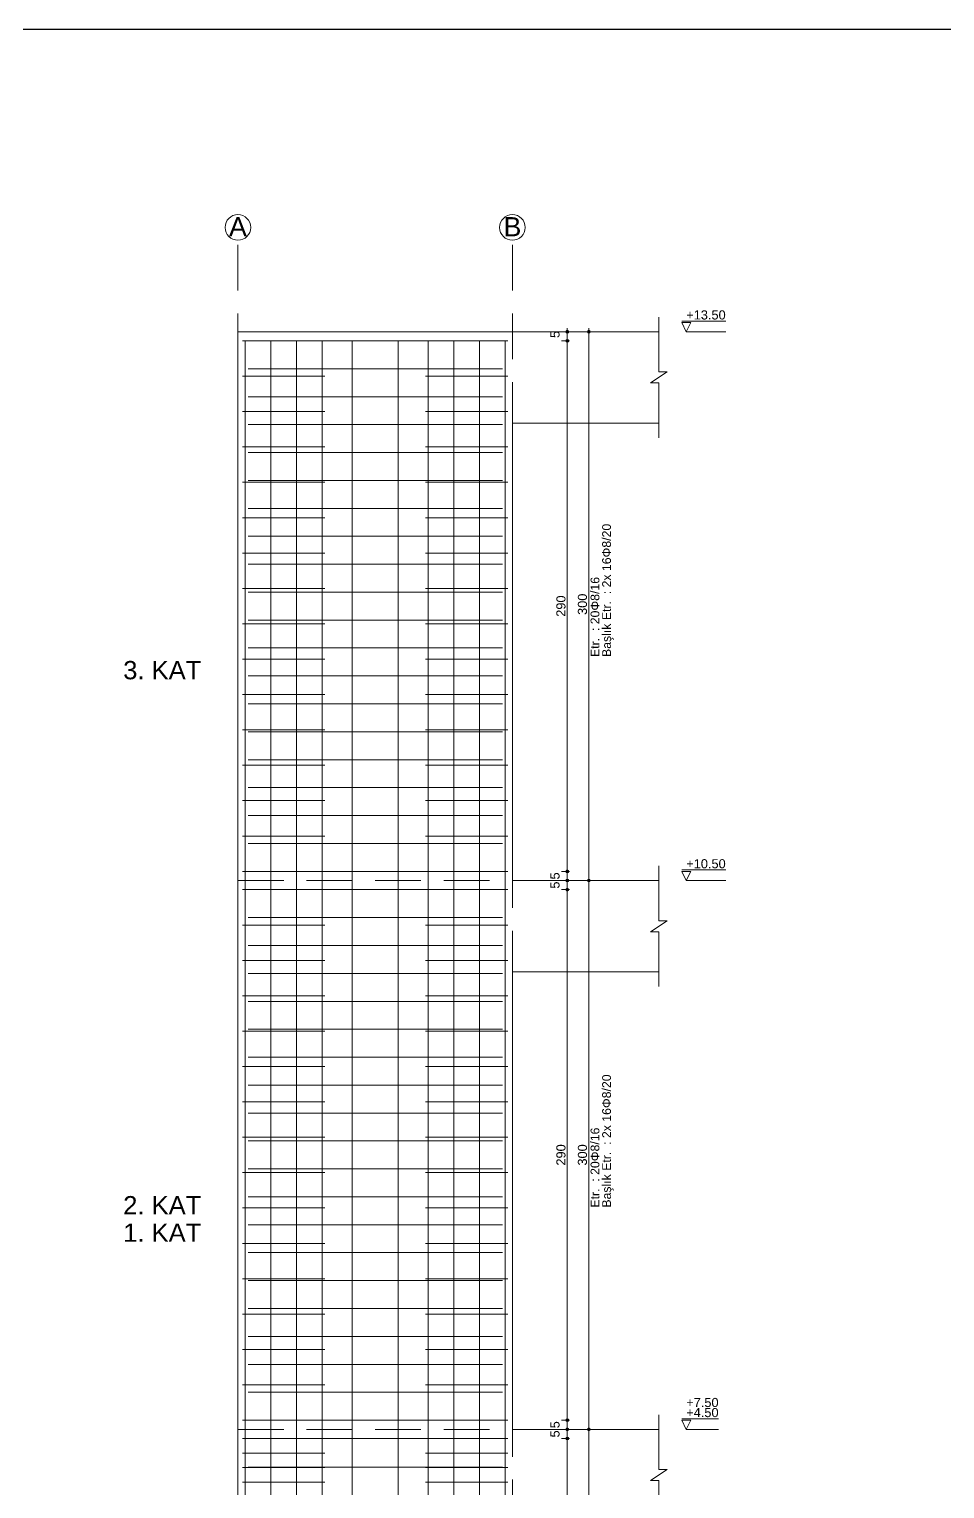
# Model space of a CAD drawing. Header units: millimetres. Extents: x 2232 to 85269, y -3593 to 5869.
# Drawn here: x 76219 to 76969, y -290 to 907 of the extents above; entities that cross this region are included whole.
import ezdxf

# ---------------------------------------------------------------- set-up
doc = ezdxf.new("R2010")
doc.units = ezdxf.units.MM
doc.linetypes.add('DASHED2', pattern=[37.5, 25, -12.5])
for name, color, linetype in [('Donatı Çizgisi', 7, 'Continuous'), ('Panel', 7, 'Continuous'), ('Standart', 7, 'Continuous'), ('Ölçülendirme', 7, 'Continuous')]:
    doc.layers.add(name, color=color, linetype=linetype)
doc.styles.add('arial_1_18', font='arial.ttf', dxfattribs={"height": 0.2})

# ---------------------------------------------------------------- blocks, each defined once
blk = doc.blocks.new('IDE824Entity7257')
at = {"layer": 'Donatı Çizgisi', "color": 1, "linetype": 'Continuous', "lineweight": 5}
for points in [[(8134.07, 1554.24), (8279.07, 1554.24)], [(8134.07, 1534.91), (8179.07, 1534.91)], [(8137.07, 1538.98), (8276.07, 1538.98)], [(8234.07, 1534.91), (8279.07, 1534.91)], [(8137.07, 1523.71), (8276.07, 1523.71)], [(8134.07, 1515.57), (8179.07, 1515.57)], [(8137.07, 1508.45), (8276.07, 1508.45)], [(8234.07, 1515.57), (8279.07, 1515.57)], [(8134.07, 1496.24), (8179.07, 1496.24)], [(8137.07, 1493.19), (8276.07, 1493.19)], [(8234.07, 1496.24), (8279.07, 1496.24)], [(8134.07, 1476.91), (8179.07, 1476.91)], [(8137.07, 1477.92), (8276.07, 1477.92)], [(8234.07, 1476.91), (8279.07, 1476.91)], [(8137.07, 1462.66), (8276.07, 1462.66)], [(8134.07, 1457.57), (8179.07, 1457.57)], [(8234.07, 1457.57), (8279.07, 1457.57)], [(8137.07, 1447.4), (8276.07, 1447.4)], [(8134.07, 1438.24), (8179.07, 1438.24)], [(8234.07, 1438.24), (8279.07, 1438.24)], [(8137.07, 1432.13), (8276.07, 1432.13)], [(8134.07, 1418.91), (8179.07, 1418.91)], [(8137.07, 1416.87), (8276.07, 1416.87)], [(8234.07, 1418.91), (8279.07, 1418.91)], [(8134.07, 1399.57), (8179.07, 1399.57)], [(8137.07, 1401.61), (8276.07, 1401.61)], [(8234.07, 1399.57), (8279.07, 1399.57)], [(8137.07, 1386.35), (8276.07, 1386.35)], [(8134.07, 1380.24), (8179.07, 1380.24)], [(8234.07, 1380.24), (8279.07, 1380.24)], [(8137.07, 1371.08), (8276.07, 1371.08)], [(8134.07, 1360.91), (8179.07, 1360.91)], [(8234.07, 1360.91), (8279.07, 1360.91)], [(8137.07, 1355.82), (8276.07, 1355.82)], [(8134.07, 1341.57), (8179.07, 1341.57)], [(8137.07, 1340.56), (8276.07, 1340.56)], [(8234.07, 1341.57), (8279.07, 1341.57)], [(8137.07, 1325.29), (8276.07, 1325.29)], [(8134.07, 1322.24), (8179.07, 1322.24)], [(8234.07, 1322.24), (8279.07, 1322.24)], [(8137.07, 1310.03), (8276.07, 1310.03)], [(8134.07, 1302.91), (8179.07, 1302.91)], [(8234.07, 1302.91), (8279.07, 1302.91)], [(8137.07, 1294.77), (8276.07, 1294.77)], [(8134.07, 1283.57), (8179.07, 1283.57)], [(8137.07, 1279.5), (8276.07, 1279.5)], [(8234.07, 1283.57), (8279.07, 1283.57)], [(8134.07, 1264.24), (8279.07, 1264.24)], [(8134.07, 1254.24), (8279.07, 1254.24)], [(8137.07, 1238.98), (8276.07, 1238.98)], [(8134.07, 1234.91), (8179.07, 1234.91)], [(8234.07, 1234.91), (8279.07, 1234.91)], [(8137.07, 1223.71), (8276.07, 1223.71)], [(8134.07, 1215.57), (8179.07, 1215.57)], [(8234.07, 1215.57), (8279.07, 1215.57)], [(8137.07, 1208.45), (8276.07, 1208.45)], [(8134.07, 1196.24), (8179.07, 1196.24)], [(8137.07, 1193.19), (8276.07, 1193.19)], [(8234.07, 1196.24), (8279.07, 1196.24)], [(8134.07, 1176.91), (8179.07, 1176.91)], [(8137.07, 1177.92), (8276.07, 1177.92)], [(8234.07, 1176.91), (8279.07, 1176.91)], [(8134.07, 1157.57), (8179.07, 1157.57)], [(8137.07, 1162.66), (8276.07, 1162.66)], [(8234.07, 1157.57), (8279.07, 1157.57)], [(8137.07, 1147.4), (8276.07, 1147.4)], [(8134.07, 1138.24), (8179.07, 1138.24)], [(8234.07, 1138.24), (8279.07, 1138.24)], [(8137.07, 1132.13), (8276.07, 1132.13)], [(8134.07, 1118.91), (8179.07, 1118.91)], [(8234.07, 1118.91), (8279.07, 1118.91)], [(8137.07, 1116.87), (8276.07, 1116.87)], [(8137.07, 1101.61), (8276.07, 1101.61)], [(8134.07, 1099.57), (8179.07, 1099.57)], [(8234.07, 1099.57), (8279.07, 1099.57)], [(8137.07, 1086.35), (8276.07, 1086.35)], [(8134.07, 1080.24), (8179.07, 1080.24)], [(8234.07, 1080.24), (8279.07, 1080.24)], [(8137.07, 1071.08), (8276.07, 1071.08)], [(8134.07, 1060.91), (8179.07, 1060.91)], [(8137.07, 1055.82), (8276.07, 1055.82)], [(8234.07, 1060.91), (8279.07, 1060.91)], [(8134.07, 1041.57), (8179.07, 1041.57)], [(8137.07, 1040.56), (8276.07, 1040.56)], [(8234.07, 1041.57), (8279.07, 1041.57)], [(8134.07, 1022.24), (8179.07, 1022.24)], [(8137.07, 1025.29), (8276.07, 1025.29)], [(8234.07, 1022.24), (8279.07, 1022.24)], [(8137.07, 1010.03), (8276.07, 1010.03)], [(8134.07, 1002.91), (8179.07, 1002.91)], [(8234.07, 1002.91), (8279.07, 1002.91)], [(8137.07, 994.77), (8276.07, 994.77)], [(8134.07, 983.57), (8179.07, 983.57)], [(8234.07, 983.57), (8279.07, 983.57)], [(8137.07, 979.5), (8276.07, 979.5)], [(8134.07, 964.24), (8279.07, 964.24)], [(8134.07, 954.24), (8279.07, 954.24)], [(8134.07, 946.28), (8179.07, 946.28)], [(8234.07, 946.28), (8279.07, 946.28)], [(8134.07, 938.32), (8179.07, 938.32)], [(8137.07, 938.64), (8276.07, 938.64)], [(8234.07, 938.32), (8279.07, 938.32)], [(8134.07, 930.36), (8179.07, 930.36)], [(8234.07, 930.36), (8279.07, 930.36)]]:
    blk.add_lwpolyline(points, dxfattribs=at)
at = {"layer": 'Donatı Çizgisi', "color": 5, "linetype": 'Continuous', "lineweight": 5}
for points in [[(8135.57, 199.24), (8135.57, 1554.24)], [(8135.57, 1554.24), (8154.17, 1554.24)], [(8149.57, 559.24), (8149.57, 1554.24)], [(8163.57, 559.24), (8163.57, 1554.24)], [(8177.57, 559.24), (8177.57, 1554.24)], [(8194.07, 559.24), (8194.07, 1554.24)], [(8219.07, 559.24), (8219.07, 1554.24)], [(8235.57, 199.24), (8235.57, 1554.24)], [(8249.57, 199.24), (8249.57, 1554.24)], [(8258.97, 1554.24), (8277.57, 1554.24)], [(8263.57, 199.24), (8263.57, 1554.24)], [(8277.57, 199.24), (8277.57, 1554.24)]]:
    blk.add_lwpolyline(points, dxfattribs=at)
at = {"layer": 'Panel', "color": 1, "linetype": 'Continuous', "lineweight": 5}
for points in [[(8361.57, 1537.24), (8361.57, 1567.24)], [(8131.57, 259.24), (8131.57, 1559.24)], [(8131.57, 1559.24), (8361.57, 1559.24)], [(8357.07, 1531.24), (8366.07, 1537.24)], [(8361.57, 1537.24), (8366.07, 1537.24)], [(8357.07, 1531.24), (8361.57, 1531.24)], [(8361.57, 1501.24), (8361.57, 1531.24)], [(8281.57, 1509.24), (8361.57, 1509.24)], [(8281.57, 1259.24), (8281.57, 1509.24)], [(8361.57, 1237.24), (8361.57, 1267.24)], [(8281.57, 1259.24), (8361.57, 1259.24)], [(8357.07, 1231.24), (8366.07, 1237.24)], [(8361.57, 1237.24), (8366.07, 1237.24)], [(8357.07, 1231.24), (8361.57, 1231.24)], [(8361.57, 1201.24), (8361.57, 1231.24)], [(8281.57, 959.24), (8281.57, 1209.24)], [(8281.57, 1209.24), (8361.57, 1209.24)], [(8361.57, 937.24), (8361.57, 967.24)], [(8281.57, 959.24), (8361.57, 959.24)], [(8357.07, 931.24), (8366.07, 937.24)], [(8361.57, 937.24), (8366.07, 937.24)], [(8357.07, 931.24), (8361.57, 931.24)], [(8361.57, 901.24), (8361.57, 931.24)]]:
    blk.add_lwpolyline(points, dxfattribs=at)
at = {"layer": 'Panel', "color": 1, "linetype": 'DASHED2', "lineweight": 5}
for points in [[(8131.57, 1259.24), (8281.57, 1259.24)], [(8131.57, 959.24), (8281.57, 959.24)]]:
    blk.add_lwpolyline(points, dxfattribs=at)
at = {"layer": 'Ölçülendirme', "color": 1, "linetype": 'DASHED2', "lineweight": 5}
for points in [[(8131.57, 194.24), (8131.57, 1609.24)], [(8281.57, 194.24), (8281.57, 1609.24)]]:
    blk.add_lwpolyline(points, dxfattribs=at)
at = {"layer": 'Ölçülendirme', "color": 1, "linetype": 'Continuous', "lineweight": 5}
for points in [[(8374.07, 1565.07), (8398.13, 1565.07)], [(8376.57, 1559.24), (8374.07, 1564.24)], [(8374.07, 1564.24), (8379.07, 1564.24)], [(8379.07, 1564.24), (8376.57, 1559.24)], [(8308.32, 1559.24), (8312.82, 1559.24)], [(8311.57, 192.24), (8311.57, 1561.24)], [(8320.08, 1559.24), (8324.58, 1559.24)], [(8323.33, 192.24), (8323.33, 1561.24)], [(8398.13, 1559.24), (8376.57, 1559.24)], [(8308.32, 1554.24), (8312.82, 1554.24)], [(8308.32, 1264.24), (8312.82, 1264.24)], [(8374.07, 1265.07), (8398.13, 1265.07)], [(8376.57, 1259.24), (8374.07, 1264.24)], [(8374.07, 1264.24), (8379.07, 1264.24)], [(8379.07, 1264.24), (8376.57, 1259.24)], [(8308.32, 1259.24), (8312.82, 1259.24)], [(8308.32, 1254.24), (8312.82, 1254.24)], [(8320.08, 1259.24), (8324.58, 1259.24)], [(8398.13, 1259.24), (8376.57, 1259.24)], [(8308.32, 964.24), (8312.82, 964.24)], [(8308.32, 959.24), (8312.82, 959.24)], [(8320.08, 959.24), (8324.58, 959.24)], [(8374.07, 965.07), (8394.25, 965.07)], [(8376.57, 959.24), (8374.07, 964.24)], [(8374.07, 964.24), (8379.07, 964.24)], [(8379.07, 964.24), (8376.57, 959.24)], [(8394.25, 959.24), (8376.57, 959.24)], [(8308.32, 954.24), (8312.82, 954.24)]]:
    blk.add_lwpolyline(points, dxfattribs=at)
at = {"layer": 'Ölçülendirme', "color": 30, "linetype": 'Continuous', "lineweight": 5}
for centre in [(8131.57, 1616.24), (8281.57, 1616.24)]:
    blk.add_circle(centre, 7, dxfattribs=at)
at = {"layer": 'Ölçülendirme', "color": 1, "linetype": 'Continuous', "lineweight": 5}
for centre in [(8311.57, 1559.24), (8323.33, 1559.24), (8311.57, 1554.24), (8311.57, 1554.24), (8311.57, 1264.24), (8311.57, 1264.24), (8311.57, 1259.24), (8311.57, 1259.24), (8311.57, 1254.24), (8311.57, 1254.24), (8323.33, 1259.24), (8323.33, 1259.24), (8311.57, 964.24), (8311.57, 964.24), (8311.57, 959.24), (8311.57, 959.24), (8323.33, 959.24), (8323.33, 959.24), (8311.57, 954.24), (8311.57, 954.24)]:
    blk.add_circle(centre, 0.75, dxfattribs=at)
at = {"layer": 'Panel', "color": 1, "linetype": 'Continuous', "lineweight": 5, "style": 'arial_1_18'}
for s, p in [('3. KAT', (8068.87, 1369.24)), ('2. KAT', (8068.87, 1076.74)), ('1. KAT', (8068.87, 1061.74))]:
    blk.add_text(s, height=10, dxfattribs=at).set_placement(p)
at = {"layer": 'Ölçülendirme', "color": 1, "linetype": 'Continuous', "lineweight": 5, "style": 'arial_1_18'}
for s, height, p in [('A', 10.5, (8126.68, 1611.36)), ('B', 10.5, (8276.68, 1611.36)), ('+13.50', 5, (8376.57, 1565.91)), ('+10.50', 5, (8376.57, 1265.91)), ('+7.50', 5, (8376.57, 971.41)), ('+4.50', 5, (8376.57, 965.91))]:
    blk.add_text(s, height=height, dxfattribs=at).set_placement(p)
for s, p in [('5', (8307.32, 1555.8)), ('290', (8310.57, 1403.41)), ('300', (8322.33, 1404.41)), ('5', (8307.32, 1259.8)), ('5', (8307.32, 1254.8)), ('290', (8310.57, 1103.41)), ('300', (8322.33, 1103.41)), ('5', (8307.32, 959.8)), ('5', (8307.32, 954.8))]:
    blk.add_text(s, height=5, rotation=90, dxfattribs=at).set_placement(p)
at = {"layer": 'Ölçülendirme', "color": 5, "linetype": 'Continuous', "lineweight": 5, "style": 'arial_1_18'}
for s, p in [('Başlık Etr.  : 2x 16Φ8/20', (8335.43, 1381.44)), ('Etr.  : 20Φ8/16', (8329.09, 1381.44)), ('Başlık Etr.  : 2x 16Φ8/20', (8335.43, 1080.44)), ('Etr.  : 20Φ8/16', (8329.09, 1080.44))]:
    blk.add_text(s, height=4.8, rotation=90, dxfattribs=at).set_placement(p)

msp = doc.modelspace()

# ---------------------------------------------------------------- linework, layer by layer
msp.add_line((3332.4, 906.6), (85269.2, 906.6))

# ---------------------------------------------------------------- block references
at = {"layer": 'Standart', "xscale": 1.5, "yscale": 1.5, "zscale": 1.5}
msp.add_blockref('IDE824Entity7257', (64192.3, -1680.3), dxfattribs=at)

doc.saveas('drawing.dxf')
